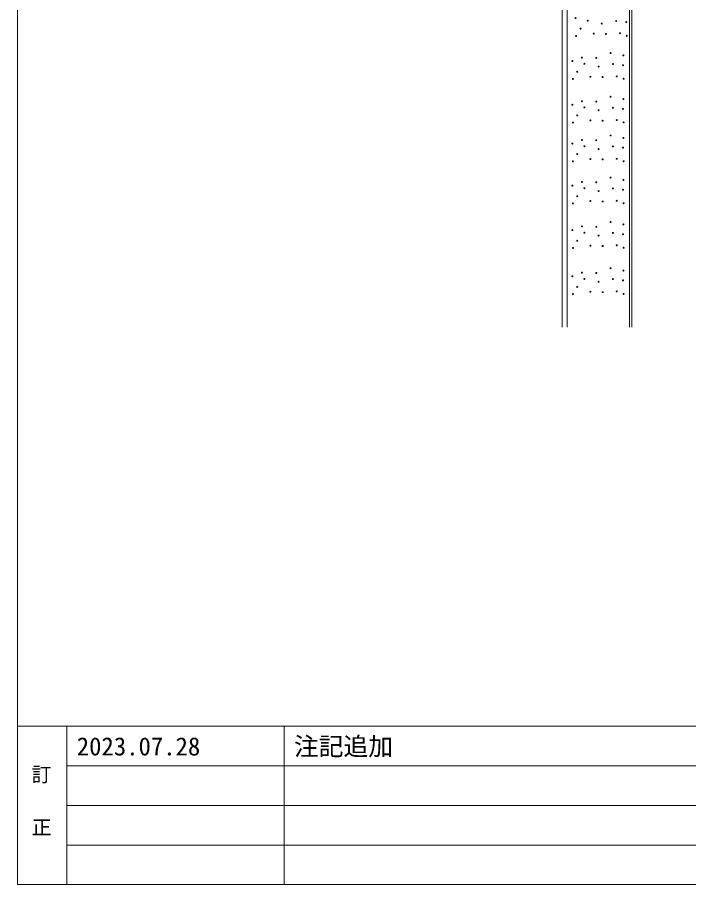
# Model space of a CAD drawing. Units: millimetres, scale not verified. Extents: x -275 to 275, y -194 to 190.
# Drawn here: x -275.1 to -139.5, y -189.9 to -14.7 of the extents above; entities that cross this region are included whole.
import ezdxf
from ezdxf.enums import TextEntityAlignment as Align

# ---------------------------------------------------------------- set-up
doc = ezdxf.new("R2010")
doc.units = ezdxf.units.MM
doc.header["$LTSCALE"] = 2
doc.layers.add('0-0_中心線', color=7, linetype='Continuous', lineweight=18)
doc.layers.add('F-3_太線２', color=3, linetype='Continuous', lineweight=18)
doc.layers.add('F-6_文字', color=7, linetype='Continuous')
doc.styles.add('ＭＳ ゴシック', font='')
doc.styles.get('ＭＳ ゴシック').set_extended_font_data('MS Gothic')

msp = doc.modelspace()

# ---------------------------------------------------------------- linework, layer by layer
at = {"layer": '0-0_中心線'}
for p, q in [((-165.063, 27.686), (-165.063, -77.306)), ((-164.063, 27.694), (-164.063, -77.306)), ((-151.481, -77.306), (-151.481, 27.694)), ((-150.981, -77.306), (-150.981, 27.194))]:
    msp.add_line(p, q, dxfattribs=at)
for centre in [(-162.337, -14.86), (-159.891, -15.398), (-154.142, -15.447), (-152.101, -15.689), (-161.334, -17.003), (-157.046, -15.966), (-162.233, -18.456), (-158.672, -18.006), (-156.216, -18.075), (-153.381, -17.937), (-151.998, -18.421), (-161.056, -22.833), (-155.281, -21.934), (-152.687, -22.418), (-162.992, -23.559), (-160.546, -24.098), (-158.151, -22.902), (-154.797, -24.147), (-152.757, -24.389), (-161.989, -25.703), (-157.701, -24.666), (-162.888, -27.155), (-159.327, -26.706), (-156.872, -26.775), (-154.036, -26.637), (-152.653, -27.121), (-155.281, -30.757), (-152.687, -31.241), (-162.992, -32.383), (-161.056, -31.656), (-160.546, -32.921), (-158.151, -31.726), (-154.797, -32.97), (-152.757, -33.212), (-161.989, -34.526), (-157.701, -33.489), (-162.888, -35.979), (-159.327, -35.529), (-156.872, -35.598), (-154.036, -35.46), (-152.653, -35.944), (-155.281, -38.582), (-162.992, -40.207), (-161.056, -39.481), (-158.151, -39.55), (-152.687, -39.066), (-160.546, -40.746), (-157.701, -41.314), (-154.797, -40.795), (-152.757, -41.037), (-162.888, -43.803), (-161.989, -42.351), (-159.327, -43.354), (-156.872, -43.423), (-154.036, -43.285), (-152.653, -43.769), (-155.281, -47.072), (-162.992, -48.698), (-161.056, -47.971), (-158.151, -48.041), (-152.687, -47.556), (-161.989, -50.841), (-160.546, -49.236), (-157.701, -49.804), (-154.797, -49.285), (-152.757, -49.527), (-162.888, -52.294), (-159.327, -51.844), (-156.872, -51.913), (-154.036, -51.775), (-152.653, -52.259), (-155.281, -56.062), (-162.992, -57.687), (-161.056, -56.961), (-158.151, -57.03), (-152.687, -56.546), (-160.546, -58.226), (-157.701, -58.794), (-154.797, -58.275), (-152.757, -58.517), (-162.888, -61.284), (-161.989, -59.831), (-159.327, -60.834), (-156.872, -60.903), (-154.036, -60.765), (-152.653, -61.249), (-161.056, -66.284), (-158.151, -66.353), (-155.281, -65.385), (-152.687, -65.869), (-162.992, -67.01), (-160.546, -67.549), (-157.701, -68.117), (-154.797, -67.598), (-152.757, -67.84), (-161.989, -69.154), (-159.327, -70.157), (-154.036, -70.088), (-162.888, -70.607), (-156.872, -70.226), (-152.653, -70.572)]:
    msp.add_circle(centre, 0.1, dxfattribs=at)
at = {"layer": 'F-3_太線２'}
for p, q in [((-275.067, 190.1), (-275.067, -189.9)), ((-275.067, -157.9), (274.933, -157.9)), ((-275.067, -189.9), (274.933, -189.9))]:
    msp.add_line(p, q, dxfattribs=at)
at = {"layer": 'F-3_太線２', "color": 7}
msp.add_line((-265.067, -157.9), (-265.067, -189.9), dxfattribs=at)
at = {"layer": 'F-3_太線２', "color": 4, "lineweight": 9}
for p, q in [((-221.209, -157.9), (-221.209, -189.9)), ((-265.067, -165.9), (-65.067, -165.9)), ((-265.067, -173.9), (-65.067, -173.9)), ((-265.067, -181.9), (-65.067, -181.9))]:
    msp.add_line(p, q, dxfattribs=at)

# ---------------------------------------------------------------- texts
at = {"layer": 'F-6_文字', "style": 'ＭＳ ゴシック'}
for s, height, p in [('2023.07.28', 3.666, (-263.067, -164.9)), ('注記追加', 3.666, (-219.209, -164.9)), ('訂', 2.933, (-272.16, -169.993)), ('正', 2.933, (-272.16, -180.663))]:
    msp.add_text(s, height=height, dxfattribs=at).set_placement(p, align=Align.BOTTOM_LEFT)

doc.saveas('drawing.dxf')
